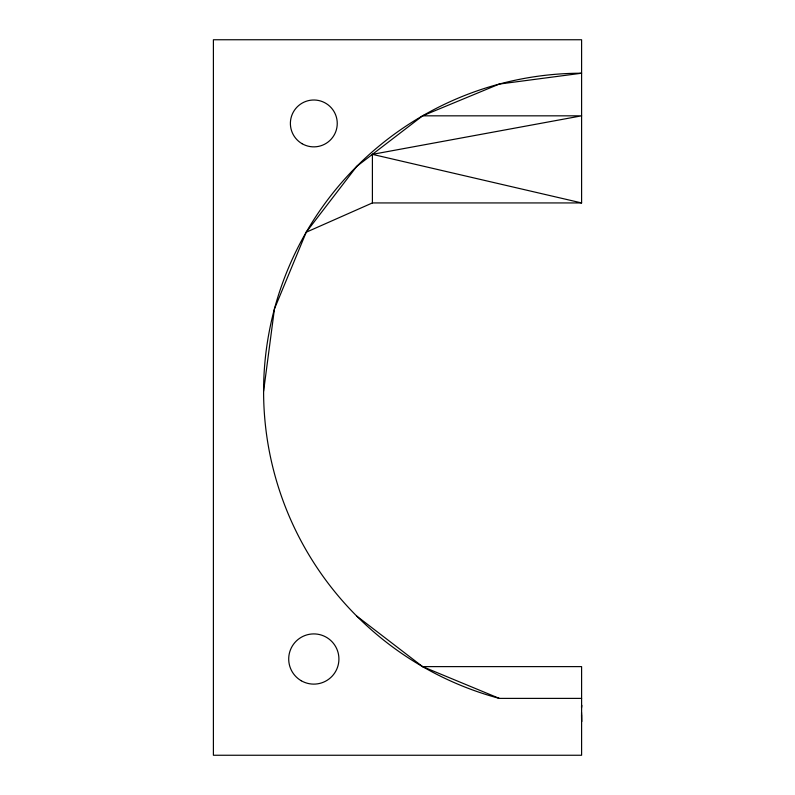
<?xml version="1.0" encoding="UTF-8"?>
<svg xmlns="http://www.w3.org/2000/svg" width="795" height="795" viewBox="0 0 795 795"><rect width="100%" height="100%" fill="white"/><g stroke="black" fill="none" stroke-linecap="round" stroke-linejoin="round"><path stroke-width="1.19" d="M581.543 708.037L581.602 705.036L581.543 707.043M263.602 391.22L274.444 308.917L306.214 232.22L356.746 166.364L422.602 115.832L499.3 84.061L581.602 73.22A318 318 0 0 0 499.3 698.388L581.602 698.388M306.214 232.22L372.398 202.934L581.602 202.934L581.602 39.75L213.398 39.75L213.398 755.25L581.602 755.25L581.602 666.617L422.602 666.617L356.746 616.085M372.398 202.934L372.398 154.359L581.602 115.832L422.602 115.832M372.398 154.359L581.602 202.934M422.602 666.617L499.3 698.388M581.543 714.834L581.602 721.781L581.543 712.519M302.1 143.726A23.433 23.433 0 0 0 337.249 123.434A23.433 23.433 0 0 0 302.1 103.141A23.433 23.433 0 0 0 302.1 143.726M301.265 680.759A25.102 25.102 0 0 0 338.918 659.015A25.102 25.102 0 0 0 301.265 637.272A25.102 25.102 0 0 0 301.265 680.759"/></g></svg>
